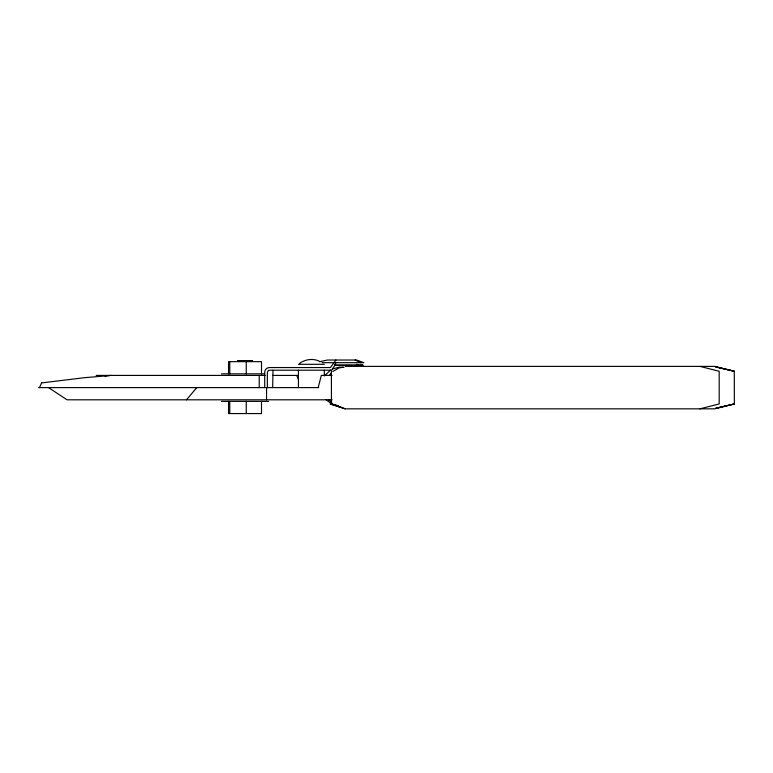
<?xml version="1.0" encoding="UTF-8"?>
<svg xmlns="http://www.w3.org/2000/svg" width="773" height="773" viewBox="0 0 773 773"><rect width="100%" height="100%" fill="white"/><g stroke="black" fill="none" stroke-linecap="round" stroke-linejoin="round"><path stroke-width="1.16" d="M318.186 387.611L321.336 375.417L332.081 375.417M335.26 364.315L334.931 365.175L335.849 362.682M39.481 387.611L41.636 382.915L83.784 377.765L111.302 375.417M335.917 360.025L330.438 367.562L269.4 367.562A4.831 4.686 -90 0 0 264.714 372.393L264.714 387.611M329.791 374.886L331.192 373.088M325.53 374.886L330.496 370.103M186.506 399.805L196.767 387.611M332.815 371.494L338.709 368.074L343.193 367.127M299.354 363.581C304.958 359.261 312.91 358.17 319.365 361.194M332.516 368.963L339.241 367.127L343.937 367.359M699.961 408.83L719.18 403.95L719.18 371.262L699.961 366.392M334.448 364.846L335.327 364.653L331.588 370.199L269.13 370.228A2.464 2.145 -89.4 0 0 268.376 370.509L267.352 372.48L267.352 387.611M319.452 361.716L327.51 360.025L356.575 360.025L363.88 362.682L322.022 362.682M104.886 376.036L109.872 375.417M41.636 382.915L41.384 383.05M273.004 370.199L272.676 387.611M360.943 364.45L362.991 365.165L360.875 365.214M359.889 365.233L362.991 365.165M335.608 365.233L361.001 365.214M360.025 365.233L335.067 365.204M237.398 360.585L252.645 360.585M298.436 364.315L324.322 364.315M345.135 366.392L714.899 366.392L734.292 371.262L734.35 403.95L714.899 408.83L345.135 408.83L330.409 403.95M221.407 373.852L264.163 373.852M96.248 375.417L265.236 375.417M272.444 375.417L297.934 375.417M38.65 387.611L318.727 387.611M332.119 399.805L67 399.805L48.564 387.611M221.407 401.371L268.637 401.371M338.526 405.786L332.09 404.086L325.945 399.66M330.168 403.95L340.342 407.207M341.869 407.613L331.462 403.95L331.395 371.262M331.926 403.95L345.135 408.83M355.155 360.025L360.73 362.682M356.904 364.218L358.74 365.252M331.762 402.385L328.457 399.66M296.687 375.417L298.552 379.475M324.322 370.199L324.322 376.007M298.436 370.199L298.436 387.611M266.559 387.611L266.559 399.805M261.506 373.852L261.506 361.658L228.537 361.658L228.537 373.852M261.506 401.371L261.506 413.565L228.537 413.565L228.537 401.371M259.226 375.417L259.226 387.611M246.249 361.658L246.249 373.852M246.249 401.371L246.249 413.565M229.765 361.658L229.765 373.852M229.765 401.371L229.765 413.565M734.35 403.95L715.605 408.299L734.292 403.95M734.292 371.262L715.605 366.914L734.35 371.262"/></g></svg>
